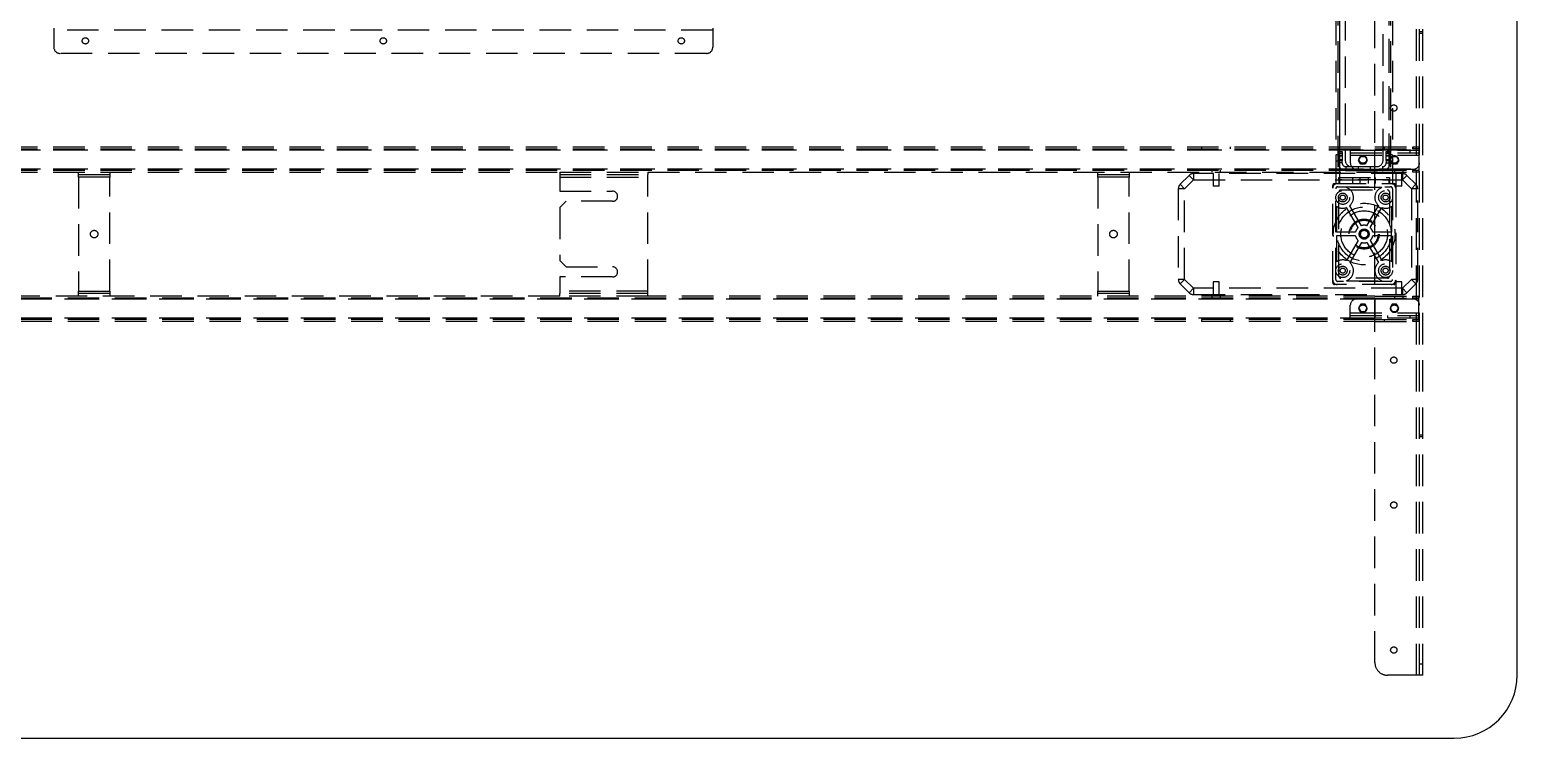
# Model space of a CAD drawing. Header units: millimetres. Extents: x -429 to 16771, y -1239 to 5751.
# Drawn here: x 7919 to 9100, y 15 to 578 of the extents above; entities that cross this region are included whole.
import ezdxf

# ---------------------------------------------------------------- set-up
doc = ezdxf.new("R2010")
doc.units = ezdxf.units.MM
doc.header["$LTSCALE"] = 100
doc.linetypes.add('HIDDEN', pattern=[0.375, 0.25, -0.125])

msp = doc.modelspace()

# ---------------------------------------------------------------- linework, layer by layer
at = {"color": 7, "linetype": 'HIDDEN', "lineweight": -3}
for p, q in [((8957.6, 1243.4), (8957.6, 455.4)), ((8959, 1243.4), (8959, 455.4)), ((8959, 1243.4), (8959, 455.4)), ((8959, 1243.4), (8959, 455.4)), ((8998, 1243.4), (8998, 455.4)), ((8998, 1243.4), (8998, 455.4)), ((8998, 1243.4), (8998, 455.4)), ((8999.4, 1243.4), (8999.4, 455.4)), ((8998, 832.72), (8998, 455.4)), ((8956, 815.4), (8956, 455.4)), ((8959, 815.4), (8959, 455.4)), ((9001, 815.4), (9001, 455.4)), ((9020, 65.4), (9020, 765.4)), ((9020, 65.4), (9020, 765.4)), ((9022.5, 65.4), (9022.5, 765.4)), ((9025, 65.4), (9025, 765.4)), ((8987, 75.4), (8987, 755.4)), ((8963.5, 593.9), (8963.5, 473.9)), ((8993.5, 473.9), (8993.5, 593.9)), ((7938.5, 578.7), (7938.5, 577.1)), ((8461.5, 578.7), (8461.5, 577.1)), ((7938.5, 577.1), (7938.5, 563.7)), ((8461.5, 577.1), (7938.5, 577.1)), ((8461.5, 577.1), (7938.5, 577.1)), ((8461.5, 577.1), (8461.5, 563.7)), ((9025, 575.98), (9022.5, 575.98)), ((9022.5, 574.83), (9025, 574.83)), ((8456.5, 558.7), (7943.5, 558.7)), ((7413, 484.65), (8987, 484.65)), ((8849.5, 484.65), (8849.5, 483.15)), ((8872.5, 483.15), (8872.5, 484.65)), ((8987, 484.65), (9017, 484.65)), ((8994.5, 484.65), (8994.5, 483.15)), ((9017, 483.15), (9017, 484.65)), ((9017, 484.65), (9022, 484.65)), ((9017.5, 483.15), (9017.5, 484.65)), ((9022, 484.65), (9022, 483.15)), ((7378, 482.15), (9022, 482.15)), ((7378, 482.15), (9022, 482.15)), ((7413, 483.15), (8987, 483.15)), ((7413, 482.15), (8987, 482.15)), ((7413, 482.15), (8987, 482.15)), ((8957.6, 478.4), (8956, 478.4)), ((8956, 473.4), (8957.6, 473.4)), ((8958, 480.9), (8961, 480.9)), ((8958, 479.44), (8958, 480.9)), ((8961, 479.44), (8958, 479.44)), ((8958, 477.37), (8958, 479.44)), ((8958, 479.44), (8961, 479.44)), ((8958, 477.37), (8961, 477.37)), ((8958, 473.83), (8958, 477.37)), ((8961, 477.37), (8958, 477.37)), ((8961, 477.15), (8958, 477.15)), ((8958, 474.65), (8961, 474.65)), ((8961, 473.83), (8958, 473.83)), ((8958, 471.9), (8958, 473.83)), ((8958, 473.83), (8961, 473.83)), ((8961, 480.9), (8961, 479.44)), ((8961, 479.44), (8961, 477.37)), ((8961, 477.37), (8961, 473.83)), ((8961, 471.9), (8961, 473.83)), ((8967.5, 481.9), (9022.5, 481.9)), ((8967.5, 481.9), (8967.5, 477.9)), ((8967.5, 479.9), (9022.5, 479.9)), ((8967.5, 477.9), (9022.5, 477.9)), ((8967.5, 477.9), (8967.5, 471.9)), ((8967.5, 477.9), (9022.5, 477.9)), ((8967.5, 477.9), (9022.5, 477.9)), ((8967.5, 477.9), (9022.5, 477.9)), ((8974.03, 473.9), (8975.77, 476.9)), ((8975.77, 470.9), (8974.03, 473.9)), ((8975.77, 476.9), (8979.23, 476.9)), ((8979.23, 476.9), (8980.96, 473.9)), ((8980.96, 473.9), (8979.23, 470.9)), ((8987, 483.15), (9017, 483.15)), ((8987, 467.15), (8987, 482.15)), ((8996, 480.9), (8999, 480.9)), ((8996, 479.44), (8996, 480.9)), ((8999, 479.44), (8996, 479.44)), ((8996, 477.37), (8996, 479.44)), ((8996, 479.44), (8999, 479.44)), ((8996, 473.83), (8996, 477.37)), ((8996, 477.37), (8999, 477.37)), ((8999, 477.37), (8996, 477.37)), ((8999, 477.15), (8996, 477.15)), ((8996, 474.65), (8999, 474.65)), ((8999, 473.83), (8996, 473.83)), ((8996, 473.83), (8996, 471.9)), ((8996, 473.83), (8999, 473.83)), ((8997, 481.9), (8997, 479.9)), ((8999, 480.9), (8999, 479.44)), ((8999, 479.44), (8999, 477.37)), ((8999, 477.37), (8999, 473.83)), ((8999, 473.83), (8999, 471.9)), ((8999.03, 473.9), (9000.77, 476.9)), ((9000.77, 470.9), (8999.03, 473.9)), ((9001, 478.4), (8999.4, 478.4)), ((8999.4, 473.4), (9001, 473.4)), ((9000.77, 476.9), (9004.23, 476.9)), ((9004.23, 476.9), (9005.96, 473.9)), ((9005.96, 473.9), (9004.23, 470.9)), ((9015, 479.9), (9015, 481.9)), ((9022, 483.15), (9017, 483.15)), ((9022, 483.15), (9022, 482.15)), ((9022, 482.15), (9022, 467.15)), ((7378, 467.15), (9022, 467.15)), ((7378, 467.15), (9022, 467.15)), ((7413, 467.15), (8987, 467.15)), ((7413, 467.15), (8987, 467.15)), ((7413, 466.15), (8987, 466.15)), ((7413, 464.65), (8340, 464.65)), ((7958, 460.65), (7958, 464.65)), ((7958, 462.65), (7983, 462.65)), ((7983, 460.65), (7958, 460.65)), ((7958, 460.65), (7958, 370.15)), ((7983, 460.65), (7958, 460.65)), ((7983, 464.65), (7983, 460.65)), ((7983, 370.15), (7983, 460.65)), ((8340, 464.65), (8340, 462.65)), ((8340, 464.65), (8410, 464.65)), ((8340, 462.65), (8410, 462.65)), ((8340, 462.65), (8340, 460.65)), ((8340, 460.65), (8410, 460.65)), ((8340, 460.65), (8410, 460.65)), ((8340, 460.65), (8340, 449.4)), ((8410, 464.65), (8410, 462.65)), ((8410, 464.65), (8987, 464.65)), ((8410, 460.65), (8410, 462.65)), ((8410, 370.15), (8410, 460.65)), ((8767, 460.65), (8767, 464.65)), ((8767, 462.65), (8792, 462.65)), ((8792, 460.65), (8767, 460.65)), ((8767, 460.65), (8767, 370.15)), ((8792, 460.65), (8767, 460.65)), ((8792, 464.65), (8792, 460.65)), ((8792, 370.15), (8792, 460.65)), ((8839.53, 461.94), (8832.46, 454.87)), ((8839.53, 461.94), (8843.07, 458.4)), ((9008.93, 463.4), (8843.07, 463.4)), ((8843.07, 463.4), (8843.07, 458.4)), ((8857.5, 466.15), (8857.5, 464.65)), ((8858.6, 463.4), (8858.6, 453.4)), ((8863.4, 453.4), (8863.4, 463.4)), ((8864.5, 464.65), (8864.5, 466.15)), ((8961, 471.9), (8958, 471.9)), ((8961, 471.9), (8958, 471.9)), ((8964, 468.9), (8964, 465.9)), ((8964, 468.9), (8993, 468.9)), ((8964, 468.9), (8964, 465.9)), ((8964, 465.9), (8993, 465.9)), ((8972.5, 466.9), (9017.5, 466.9)), ((8973.75, 468.9), (8973.75, 465.9)), ((8979.23, 470.9), (8975.77, 470.9)), ((8983.25, 468.9), (8983.25, 465.9)), ((8987, 466.15), (9017, 466.15)), ((8987, 464.65), (9017, 464.65)), ((8993, 468.9), (8993, 465.9)), ((8993, 468.9), (8993, 465.9)), ((8996, 471.9), (8999, 471.9)), ((8996, 471.9), (8999, 471.9)), ((9004.23, 470.9), (9000.77, 470.9)), ((9002.5, 466.15), (9002.5, 464.65)), ((9003.6, 463.4), (9003.6, 453.4)), ((9008.4, 453.4), (9008.4, 463.4)), ((9008.93, 463.4), (9008.93, 458.4)), ((9012.46, 461.94), (9008.93, 458.4)), ((9009.5, 464.65), (9009.5, 466.15)), ((9019.53, 454.87), (9012.46, 461.94)), ((9017, 464.65), (9017, 466.15)), ((9017, 466.15), (9022, 466.15)), ((9022, 464.65), (9017, 464.65)), ((9022, 467.15), (9022, 466.15)), ((9022, 466.15), (9022, 464.65)), ((8340, 449.4), (8382, 449.4)), ((8831, 451.33), (8831, 379.47)), ((8836, 451.33), (8831, 451.33)), ((8832.46, 454.87), (8836, 451.33)), ((8836, 451.33), (8843.07, 458.4)), ((8836, 379.47), (8836, 451.33)), ((8843.07, 458.4), (9008.93, 458.4)), ((8863.4, 453.4), (8858.6, 453.4)), ((8953.5, 376.9), (8953.5, 453.9)), ((8955, 455.4), (9002, 455.4)), ((8956, 379.4), (8956, 451.4)), ((8957.5, 452.9), (8999.5, 452.9)), ((8958.5, 460.4), (8998.5, 460.4)), ((8958.5, 458.4), (8958.5, 460.4)), ((8958.5, 458.4), (8958.5, 455.4)), ((8998.5, 458.4), (8958.5, 458.4)), ((8958.5, 381.9), (8958.5, 448.9)), ((8960, 450.4), (8997, 450.4)), ((8992.63, 452.4), (8964.37, 452.4)), ((8969.5, 455.4), (8969.5, 460.4)), ((8975.1, 460.4), (8975.1, 455.4)), ((8981.9, 455.4), (8981.9, 460.4)), ((8987.5, 455.4), (8987.5, 460.4)), ((8998.5, 460.4), (8998.5, 458.4)), ((8998.5, 458.4), (8998.5, 455.4)), ((8998.5, 448.9), (8998.5, 381.9)), ((9001, 451.4), (9001, 379.4)), ((9003.5, 453.9), (9003.5, 376.9)), ((9008.4, 453.4), (9003.6, 453.4)), ((9008.93, 458.4), (9016, 451.33)), ((9019.53, 454.87), (9016, 451.33)), ((9021, 451.33), (9016, 451.33)), ((9016, 451.33), (9016, 379.47)), ((9021, 379.47), (9021, 451.33)), ((8345, 441.4), (8340, 436.4)), ((8382, 441.4), (8345, 441.4)), ((8956.5, 437.53), (8956.5, 416.9)), ((8976.34, 422.06), (8967.02, 437.94)), ((8980.66, 422.06), (8989.97, 437.94)), ((9000.5, 416.9), (9000.5, 437.53)), ((8340, 436.4), (8340, 394.4)), ((8973.75, 420.54), (8964.44, 436.43)), ((8983.25, 420.54), (8992.56, 436.43)), ((8971.66, 416.9), (8956.5, 416.9)), ((8971.66, 413.9), (8956.5, 413.9)), ((8956.5, 413.9), (8956.5, 393.28)), ((8978.5, 418.4), (8978.5, 418.94)), ((9000.5, 416.9), (8985.34, 416.9)), ((9000.5, 413.9), (8985.34, 413.9)), ((9000.5, 393.28), (9000.5, 413.9)), ((8973.75, 410.26), (8964.44, 394.38)), ((8976.34, 408.75), (8967.02, 392.86)), ((8980.66, 408.75), (8989.97, 392.86)), ((8983.25, 410.26), (8992.56, 394.38)), ((8340, 394.4), (8345, 389.4)), ((8382, 381.4), (8340, 381.4)), ((8340, 381.4), (8340, 370.15)), ((8345, 389.4), (8382, 389.4)), ((8836, 379.47), (8831, 379.47)), ((8836, 379.47), (8832.46, 375.94)), ((8843.07, 372.4), (8836, 379.47)), ((8999.5, 377.9), (8957.5, 377.9)), ((8997, 380.4), (8960, 380.4)), ((8964.37, 378.4), (8992.63, 378.4)), ((9016, 379.47), (9008.93, 372.4)), ((9021, 379.47), (9016, 379.47)), ((9016, 379.47), (9019.53, 375.94)), ((8340, 366.15), (7413, 366.15)), ((7958, 370.15), (7983, 370.15)), ((7958, 366.15), (7958, 370.15)), ((7958, 370.15), (7983, 370.15)), ((7983, 368.15), (7958, 368.15)), ((7983, 370.15), (7983, 366.15)), ((8340, 370.15), (8340, 368.15)), ((8410, 370.15), (8340, 370.15)), ((8410, 370.15), (8340, 370.15)), ((8340, 366.15), (8340, 368.15)), ((8410, 368.15), (8340, 368.15)), ((8410, 366.15), (8340, 366.15)), ((8410, 368.15), (8410, 370.15)), ((8410, 366.15), (8410, 368.15)), ((8987, 366.15), (8410, 366.15)), ((8767, 370.15), (8792, 370.15)), ((8767, 366.15), (8767, 370.15)), ((8767, 370.15), (8792, 370.15)), ((8792, 368.15), (8767, 368.15)), ((8792, 370.15), (8792, 366.15)), ((8832.46, 375.94), (8839.53, 368.87)), ((8843.07, 372.4), (8839.53, 368.87)), ((8843.07, 372.4), (8843.07, 367.4)), ((9008.93, 372.4), (8843.07, 372.4)), ((8843.07, 367.4), (9008.93, 367.4)), ((8857.5, 366.15), (8857.5, 364.65)), ((8863.4, 377.4), (8858.6, 377.4)), ((8858.6, 377.4), (8858.6, 367.4)), ((8863.4, 367.4), (8863.4, 377.4)), ((8864.5, 364.65), (8864.5, 366.15)), ((9002, 375.4), (8955, 375.4)), ((8987, 366.15), (9017, 366.15)), ((9002.5, 366.15), (9002.5, 364.65)), ((9008.4, 377.4), (9003.6, 377.4)), ((9003.6, 377.4), (9003.6, 367.4)), ((9008.4, 367.4), (9008.4, 377.4)), ((9008.93, 372.4), (9012.46, 368.87)), ((9008.93, 372.4), (9008.93, 367.4)), ((9009.5, 364.65), (9009.5, 366.15)), ((9012.46, 368.87), (9019.53, 375.94)), ((9017, 364.65), (9017, 366.15)), ((9017, 366.15), (9022, 366.15)), ((9022, 366.15), (9022, 364.65)), ((9022, 363.65), (7378, 363.65)), ((9022, 363.65), (7378, 363.65)), ((8987, 364.65), (7413, 364.65)), ((8987, 363.65), (7413, 363.65)), ((8987, 363.65), (7413, 363.65)), ((8967.5, 352.9), (8967.5, 358.9)), ((8972.5, 363.9), (9017.5, 363.9)), ((8975.77, 359.9), (8974.03, 356.9)), ((8974.03, 356.9), (8975.77, 353.9)), ((8979.23, 359.9), (8975.77, 359.9)), ((8980.96, 356.9), (8979.23, 359.9)), ((8979.23, 353.9), (8980.96, 356.9)), ((8987, 364.65), (9017, 364.65)), ((8987, 363.65), (8987, 348.65)), ((9000.77, 359.9), (8999.03, 356.9)), ((8999.03, 356.9), (9000.77, 353.9)), ((9004.23, 359.9), (9000.77, 359.9)), ((9005.96, 356.9), (9004.23, 359.9)), ((9004.23, 353.9), (9005.96, 356.9)), ((9022, 364.65), (9017, 364.65)), ((9022, 363.65), (9022, 364.65)), ((9022, 348.65), (9022, 363.65)), ((9022, 348.65), (7378, 348.65)), ((9022, 348.65), (7378, 348.65)), ((8987, 348.65), (7413, 348.65)), ((8987, 348.65), (7413, 348.65)), ((8987, 347.65), (7413, 347.65)), ((8987, 346.15), (7413, 346.15)), ((8849.5, 347.65), (8849.5, 346.15)), ((8872.5, 346.15), (8872.5, 347.65)), ((8967.5, 352.9), (9022.5, 352.9)), ((8967.5, 348.9), (8967.5, 352.9)), ((8967.5, 352.9), (9022.5, 352.9)), ((8967.5, 352.9), (9022.5, 352.9)), ((8967.5, 352.9), (9022.5, 352.9)), ((8967.5, 350.9), (9022.5, 350.9)), ((8967.5, 348.9), (9022.5, 348.9)), ((8975.77, 353.9), (8979.23, 353.9)), ((8987, 347.65), (9017, 347.65)), ((8987, 346.15), (9017, 346.15)), ((8994.5, 347.65), (8994.5, 346.15)), ((8997, 350.9), (8997, 348.9)), ((9000.77, 353.9), (9004.23, 353.9)), ((9015, 348.9), (9015, 350.9)), ((9017, 346.15), (9017, 347.65)), ((9017, 347.65), (9022, 347.65)), ((9022, 346.15), (9017, 346.15)), ((9017.5, 346.15), (9017.5, 347.65)), ((9022, 347.65), (9022, 348.65)), ((9022, 347.65), (9022, 346.15)), ((9025, 255.98), (9022.5, 255.98)), ((9022.5, 254.83), (9025, 254.83)), ((9025, 74.25), (9022.5, 74.25)), ((9020, 65.4), (8997, 65.4)), ((9025, 65.4), (9020, 65.4))]:
    msp.add_line(p, q, dxfattribs=at)
at = {"color": 7, "linetype": 'Continuous', "lineweight": -3}
for p, q in [((9100, 65.4), (9100, 765.4)), ((7350, 15.4), (9050, 15.4))]:
    msp.add_line(p, q, dxfattribs=at)
at = {"color": 7, "linetype": 'HIDDEN', "lineweight": -3, "flags": 128}
msp.add_lwpolyline([(8978.5, 418.94), (8979.85, 418.67), (8981, 417.91), (8981.77, 416.76), (8982.04, 415.4), (8981.77, 414.05), (8981, 412.9), (8979.85, 412.13), (8978.5, 411.86), (8977.14, 412.13), (8975.99, 412.9), (8975.23, 414.05), (8974.96, 415.4), (8975.23, 416.76), (8975.99, 417.91), (8977.14, 418.67), (8978.5, 418.94), (8978.5, 418.94)], dxfattribs=at)
msp.add_lwpolyline([(8978.5, 418.94), (8979.85, 418.67), (8981, 417.91), (8981.77, 416.76), (8982.04, 415.4), (8981.77, 414.05), (8981, 412.9), (8979.85, 412.13), (8978.5, 411.86), (8977.14, 412.13), (8975.99, 412.9), (8975.23, 414.05), (8974.96, 415.4), (8975.23, 416.76), (8975.99, 417.91), (8977.14, 418.67), (8978.5, 418.94), (8978.5, 418.94)], dxfattribs=at)
at = {"color": 7, "linetype": 'HIDDEN', "lineweight": -3}
for centre, radius in [((7963.5, 568.7), 2.5), ((8200, 568.7), 2.5), ((8436.5, 568.7), 2.5), ((9002, 515.4), 2.5), ((8977.5, 474.65), 3), ((9002.5, 474.65), 3), ((8961.5, 444.4), 5.5), ((8995.5, 444.4), 5.5), ((8978.5, 415.4), 24.5), ((8978.5, 415.4), 21.5), ((8961.5, 444.4), 3.5), ((8961.5, 444.4), 2), ((8995.5, 444.4), 3.5), ((8995.5, 444.4), 2), ((8978.5, 415.4), 18.5), ((8978.5, 415.4), 11.9), ((8978.5, 415.4), 11), ((7970.5, 415.4), 3), ((8779.5, 415.4), 3), ((8978.5, 415.4), 4), ((8978.5, 415.4), 3), ((8961.5, 386.4), 5.5), ((8961.5, 386.4), 3.5), ((8995.5, 386.4), 5.5), ((8995.5, 386.4), 3.5), ((8961.5, 386.4), 2), ((8995.5, 386.4), 2), ((8977.5, 356.15), 3), ((9002.5, 356.15), 3), ((9002, 315.4), 2.5), ((9002, 200.4), 2.5), ((9002, 85.4), 2.5)]:
    msp.add_circle(centre, radius, dxfattribs=at)
for centre, radius, start, end in [((7943.5, 563.7), 5, 180, 270), ((8456.5, 563.7), 5, 270, 0), ((8968.5, 473.9), 5, 180, 270), ((8988.5, 473.9), 5, 270, 0), ((8843.07, 458.4), 5, 90, 135), ((8964, 471.9), 6, 180, 270), ((8964, 471.9), 3, 180, 270), ((8972.5, 471.9), 5, 180, 270), ((8993, 471.9), 3, 270, 0), ((8993, 471.9), 6, 270, 0), ((9008.93, 458.4), 5, 45, 90), ((9017.5, 471.9), 5, 270, 0), ((8382, 445.4), 4, 270, 90), ((8836, 451.33), 5, 135, 180), ((8955, 453.9), 1.5, 90, 180), ((8957, 451.9), 3.5, 90, 180), ((8957.5, 451.4), 1.5, 90, 180), ((8960, 448.9), 1.5, 90, 180), ((8961.5, 444.4), 8.5, 310.54337, 70.25008), ((8995.5, 444.4), 8.5, 109.74992, 229.45663), ((8997, 448.9), 1.5, 0, 90), ((8999.5, 451.4), 1.5, 0, 90), ((9000, 451.9), 3.5, 0, 90), ((9002, 453.9), 1.5, 0, 90), ((9016, 451.33), 5, 0, 45), ((8961.5, 444.4), 8.5, 233.96812, 290.21488), ((8995.5, 444.4), 8.5, 249.78512, 306.03188), ((8978.5, 415.4), 7, 132.75275, 167.62637), ((8978.5, 415.4), 7, 192.37363, 227.24725), ((8978.5, 415.4), 7, 71.9945, 108.0055), ((8978.5, 415.4), 7, 12.37363, 47.24725), ((8978.5, 415.4), 7, 312.75275, 347.62637), ((8978.5, 415.4), 7, 251.9945, 288.0055), ((8961.5, 386.4), 8.5, 69.78512, 126.03188), ((8961.5, 386.4), 8.5, 289.74992, 49.45663), ((8995.5, 386.4), 8.5, 130.54337, 250.25008), ((8995.5, 386.4), 8.5, 53.96812, 110.21488), ((8382, 385.4), 4, 270, 90), ((8836, 379.47), 5, 180, 225), ((8957, 378.9), 3.5, 180, 270), ((8957.5, 379.4), 1.5, 180, 270), ((8960, 381.9), 1.5, 180, 270), ((8997, 381.9), 1.5, 270, 0), ((8999.5, 379.4), 1.5, 270, 0), ((9000, 378.9), 3.5, 270, 0), ((9016, 379.47), 5, 315, 0), ((8843.07, 372.4), 5, 225, 270), ((8955, 376.9), 1.5, 180, 270), ((9002, 376.9), 1.5, 270, 0), ((9008.93, 372.4), 5, 270, 315), ((8972.5, 358.9), 5, 90, 180), ((9017.5, 358.9), 5, 0, 90), ((8997, 75.4), 10, 180, 270)]:
    msp.add_arc(centre, radius, start, end, dxfattribs=at)
at = {"color": 7, "linetype": 'Continuous', "lineweight": -3}
msp.add_arc((9050, 65.4), 50, 270, 0, dxfattribs=at)
at = {"color": 7, "linetype": 'HIDDEN', "lineweight": -3}
msp.add_open_spline([(8978.5, 418.84), (8978.13, 418.77), (8977.39, 418.64), (8976.44, 418), (8975.77, 417.11), (8975.48, 416.19), (8975.49, 415.62), (8975.5, 415.4)], degree=3, knots=[0, 0, 0, 0, 0.2206586, 0.4413257, 0.6618911, 0.8730032, 1, 1, 1, 1], dxfattribs=at)

doc.saveas('drawing.dxf')
